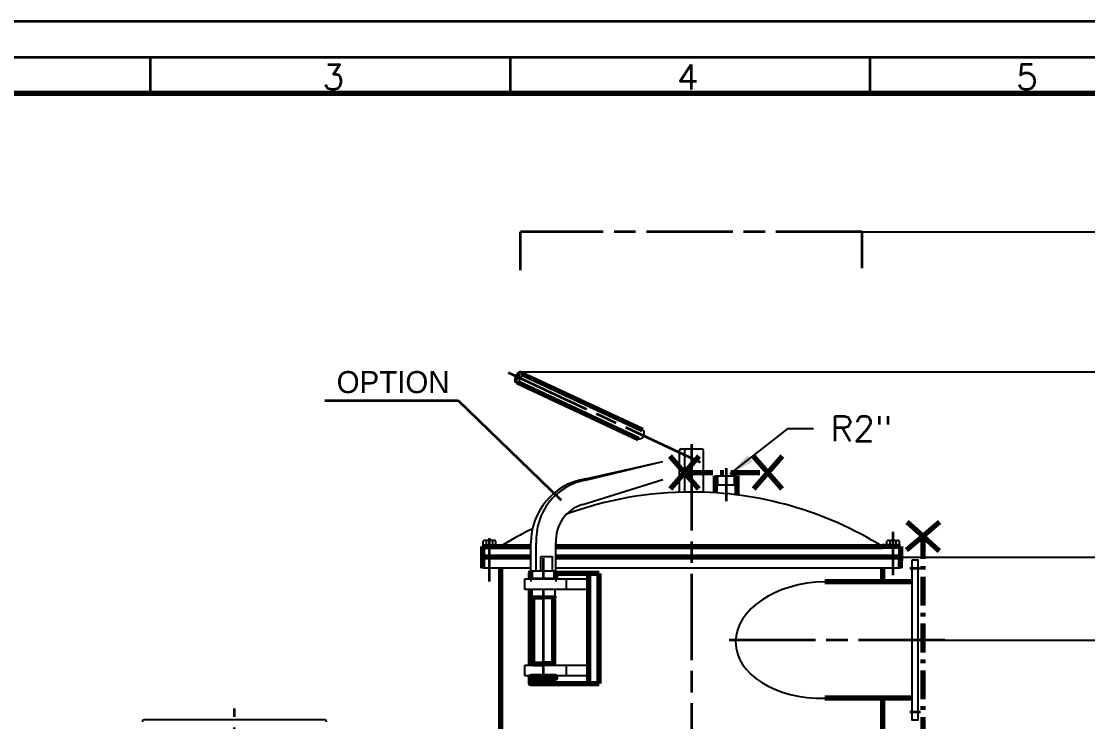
# Model space of a CAD drawing. Extents: x 0 to 11880, y 0 to 8400.
# Drawn here: x 1581 to 4546, y 6453 to 8400 of the extents above; entities that cross this region are included whole.
import ezdxf

# ---------------------------------------------------------------- set-up
doc = ezdxf.new("R2010")
doc.units = 0
doc.header["$LTSCALE"] = 20
for name, pattern in [('5', [0]), ('ACAD_ISO08W100', [36, 24, -3, 6, -3]), ('ACAD_ISO12W100', [21, 12, -3, 0, -3, 0, -3]), ('CENTER', [2, 1.25, -0.25, 0.25, -0.25]), ('ISO_10', [6.5, 4, -1, 0.5, -1])]:
    doc.linetypes.add(name, pattern=pattern)
doc.layers.get('0').update_dxf_attribs({"linetype": 'CONTINUOUS'})
doc.layers.get('DEFPOINTS').update_dxf_attribs({"linetype": 'CONTINUOUS'})
for name, color, linetype in [('AHL-CEN-35', 1, 'CENTER'), ('AHL-CON-35', 3, 'CONTINUOUS'), ('AHL-CON-70', 7, 'CONTINUOUS')]:
    doc.layers.add(name, color=color, linetype=linetype)
for name, color, linetype, lineweight in [('M_EQUIP_D1', 3, 'CONTINUOUS', 35), ('M_EQUIP_E3', 3, 'CONTINUOUS', 35), ('M_EQUIP_E7', 7, 'CONTINUOUS', 70), ('M_EQUIP_T13', 3, 'CONTINUOUS', 35)]:
    doc.layers.add(name, color=color, linetype=linetype, lineweight=lineweight)
doc.styles.add('S', font='simplex.shx', dxfattribs={"width": 0.8})
doc.styles.add('SIMPLEX', font='simplex.shx')
doc.styles.add('TXT', font='TXT')
doc.dimstyles.new('NORDIC', dxfattribs={"dimscale": 20, "dimtxt": 3.5, "dimasz": 3.5, "dimexe": 1.25, "dimexo": 0, "dimgap": 0.6, "dimtad": 0, "dimdec": 0, "dimdsep": 46, "dimtxsty": 'SIMPLEX', "dimcen": 0, "dimclrd": 3, "dimclre": 3, "dimclrt": 3, "dimadec": 0, "dimazin": 0, "dimtfac": 1, "dimtdec": 3, "dimtmove": 0, "dimatfit": 3, "dimfxl": 1, "dimtvp": 1, "dimtolj": 1, "dimtzin": 0, "dimarcsym": 0})

# ---------------------------------------------------------------- blocks, each defined once
blk = doc.blocks.new('*D11')
at = {"layer": 'DEFPOINTS', "color": 0, "linetype": 'Continuous', "lineweight": 25, "transparency": 16777216}
for p in [(2965.9, 7425.1), (5756, 7425.1), (3994, 4984.9)]:
    blk.add_point(p, dxfattribs=at)
at = {"layer": 'M_EQUIP_D1', "color": 3, "linetype": 'Continuous', "lineweight": -2, "transparency": 16777216}
for p, q in [((2965.9, 7425.1), (5781, 7425.1)), ((5756, 5054.9), (5756, 7355.1)), ((3994, 4984.9), (5781, 4984.9))]:
    blk.add_line(p, q, dxfattribs=at)
at = {"layer": 'M_EQUIP_D1', "color": 3, "linetype": 'Continuous', "lineweight": 25, "transparency": 16777216}
for points in [[(5744.4, 7355.1), (5767.7, 7355.1), (5756, 7425.1)], [(5744.4, 5054.9), (5767.7, 5054.9), (5756, 4984.9)]]:
    blk.add_solid(points, dxfattribs=at)
at = {"layer": 'M_EQUIP_D1', "color": 3, "linetype": 'Continuous', "transparency": 16777216, "insert": (5686, 6205), "char_height": 70, "attachment_point": 5, "rotation": 90, "style": 'SIMPLEX'}
blk.add_mtext('\\A1;~2440', dxfattribs=at)
blk = doc.blocks.new('*D12')
at = {"layer": 'DEFPOINTS', "color": 0, "linetype": 'Continuous', "lineweight": 25, "transparency": 16777216}
for p in [(4025, 6909.9), (5563.3, 6909.9), (3994, 4984.9)]:
    blk.add_point(p, dxfattribs=at)
at = {"layer": 'M_EQUIP_D1', "color": 3, "linetype": 'Continuous', "lineweight": -2, "transparency": 16777216}
for p, q in [((4025, 6909.9), (5588.3, 6909.9)), ((5563.3, 5054.9), (5563.3, 6839.9)), ((3994, 4984.9), (5588.3, 4984.9))]:
    blk.add_line(p, q, dxfattribs=at)
at = {"layer": 'M_EQUIP_D1', "color": 3, "linetype": 'Continuous', "lineweight": 25, "transparency": 16777216}
for points in [[(5551.6, 6839.9), (5575, 6839.9), (5563.3, 6909.9)], [(5551.6, 5054.9), (5575, 5054.9), (5563.3, 4984.9)]]:
    blk.add_solid(points, dxfattribs=at)
at = {"layer": 'M_EQUIP_D1', "color": 3, "linetype": 'Continuous', "transparency": 16777216, "insert": (5493.3, 5947.4), "char_height": 70, "attachment_point": 5, "rotation": 90, "style": 'SIMPLEX'}
blk.add_mtext('\\A1;1925', dxfattribs=at)
blk = doc.blocks.new('10202483')
at = {"layer": 'AHL-CEN-35', "linetype": 'CENTER'}
blk.add_line((-3, 0), (6, 0), dxfattribs=at)
at = {"layer": 'AHL-CON-70', "linetype": 'Continuous'}
for p, q in [((0, 18.5), (0, -18.5)), ((3, 18.5), (0, 18.5)), ((3, -18.5), (3, 18.5)), ((0, -18.5), (3, -18.5))]:
    blk.add_line(p, q, dxfattribs=at)
blk = doc.blocks.new('*D44')
at = {"layer": 'DEFPOINTS', "color": 0, "linetype": 'Continuous', "lineweight": 25, "transparency": 16777216}
for p in [(4149, 6679.9), (5364.2, 6679.9), (3994, 4984.9)]:
    blk.add_point(p, dxfattribs=at)
at = {"layer": 'M_EQUIP_D1', "color": 3, "linetype": 'Continuous', "lineweight": -2, "transparency": 16777216}
for p, q in [((4149, 6679.9), (5389.2, 6679.9)), ((5364.2, 5054.9), (5364.2, 6609.9)), ((3994, 4984.9), (5389.2, 4984.9))]:
    blk.add_line(p, q, dxfattribs=at)
at = {"layer": 'M_EQUIP_D1', "color": 3, "linetype": 'Continuous', "lineweight": 25, "transparency": 16777216}
for points in [[(5352.5, 6609.9), (5375.8, 6609.9), (5364.2, 6679.9)], [(5352.5, 5054.9), (5375.8, 5054.9), (5364.2, 4984.9)]]:
    blk.add_solid(points, dxfattribs=at)
at = {"layer": 'M_EQUIP_D1', "color": 3, "linetype": 'Continuous', "transparency": 16777216, "insert": (5294.2, 5832.4), "char_height": 70, "attachment_point": 5, "rotation": 90, "style": 'SIMPLEX'}
blk.add_mtext('\\A1;1695', dxfattribs=at)
blk = doc.blocks.new('*D35')
at = {"layer": 'DEFPOINTS', "color": 0, "linetype": 'Continuous', "lineweight": 25, "transparency": 16777216}
for p in [(3919, 7814.9), (5967.4, 7814.9), (3994, 4984.9)]:
    blk.add_point(p, dxfattribs=at)
at = {"layer": 'M_EQUIP_D1', "color": 3, "linetype": 'Continuous', "lineweight": -2, "transparency": 16777216}
for p, q in [((3919, 7814.9), (5992.4, 7814.9)), ((5967.4, 5054.9), (5967.4, 7744.9)), ((3994, 4984.9), (5992.4, 4984.9))]:
    blk.add_line(p, q, dxfattribs=at)
at = {"layer": 'M_EQUIP_D1', "color": 3, "linetype": 'Continuous', "lineweight": 25, "transparency": 16777216}
for points in [[(5955.8, 7744.9), (5979.1, 7744.9), (5967.4, 7814.9)], [(5955.8, 5054.9), (5979.1, 5054.9), (5967.4, 4984.9)]]:
    blk.add_solid(points, dxfattribs=at)
at = {"layer": 'M_EQUIP_D1', "color": 3, "linetype": 'Continuous', "transparency": 16777216, "insert": (5897.4, 6351), "char_height": 70, "attachment_point": 5, "rotation": 90, "style": 'SIMPLEX'}
blk.add_mtext('\\A1;SCREEN CYLINDER min.2830', dxfattribs=at)
blk = doc.blocks.new('A$C29D363F0')
at = {"color": 3, "linetype": 'Continuous', "lineweight": 35}
for p, q in [((97, 415), (97, 410)), ((147, 415), (147, 410)), ((197, 415), (197, 410))]:
    blk.add_line(p, q, dxfattribs=at)
for points in [[(594, 0), (0, 0), (0, 420), (594, 420)], [(589, 5), (15, 5), (15, 415), (589, 415)]]:
    blk.add_lwpolyline(points, close=True, dxfattribs=at)
at = {"color": 7, "linetype": 'Continuous', "lineweight": 70}
blk.add_lwpolyline([(584, 10), (20, 10), (20, 410), (584, 410)], close=True, dxfattribs=at)
at = {"color": 3, "linetype": 'Continuous', "lineweight": 35, "style": 'S'}
for s, p in [('3', (120.94, 410.51)), ('4', (170.21, 410.51)), ('5', (217.34, 410.51))]:
    blk.add_text(s, height=3.5, dxfattribs=at).set_placement(p)

msp = doc.modelspace()

# ---------------------------------------------------------------- linework, layer by layer
for p, q in [((1917.8, 6452.9), (1917.8, 6453.1)), ((2424.8, 6458.1), (1922.8, 6458.1)), ((2429.8, 6452.9), (2429.8, 6453.1))]:
    msp.add_line(p, q)
for centre, start, end in [((1922.8, 6453.1), 90, 180), ((2424.8, 6453.1), 0, 90)]:
    msp.add_arc(centre, 5, start, end)
at = {"layer": 'AHL-CEN-35', "color": 5, "linetype": 'ISO_10', "lineweight": 70}
for p, q in [((3424.1, 7145.8), (3656.8, 7145.8)), ((4088.2, 6385.6), (4088.2, 6968.3))]:
    msp.add_line(p, q, dxfattribs=at)
for points in [[(3464.3, 7100.6), (3424.6, 7145.8), (3384.8, 7191)], [(3464.3, 7191), (3424.6, 7145.8), (3384.8, 7100.6)], [(3696.6, 7191), (3656.8, 7145.8), (3617.1, 7100.6)], [(3696.6, 7100.6), (3656.8, 7145.8), (3617.1, 7191)], [(4134.2, 7007.1), (4088.2, 6968.3), (4042.3, 6929.4)], [(4043.8, 7008.9), (4088.2, 6968.3), (4132.7, 6927.7)]]:
    msp.add_lwpolyline(points, dxfattribs=at)
at = {"layer": 'AHL-CON-70', "linetype": 'Continuous'}
for p, q in [((3410.7, 7090.1), (3410.7, 7206.4)), ((3415.7, 7211.4), (3472.4, 7211.4)), ((3426, 7090.5), (3426, 7206.4)), ((3477.4, 7090.6), (3477.4, 7206.4)), ((3149.5, 7124.6), (3365, 7175.8)), ((3149.5, 7128.1), (3365, 7175.8)), ((3142.6, 7056.9), (3365, 7126.5)), ((3510.4, 7136.4), (3570.4, 7136.4)), ((3510.4, 7111.4), (3570.4, 7111.4)), ((2865.6, 6942.9), (2865.6, 6954.6)), ((2900.4, 6942.9), (2865.6, 6942.9)), ((2896.1, 6956.9), (2870, 6956.9)), ((2874.3, 6942.9), (2874.3, 6954.6)), ((2891.7, 6942.9), (2891.7, 6954.6)), ((2900.4, 6942.9), (2900.4, 6954.6)), ((2997.7, 6871.9), (2997.7, 6948.9)), ((3013, 6871.9), (3013, 6948.9)), ((3067.6, 6871.9), (3067.6, 6948.9)), ((3987.6, 6942.9), (3987.6, 6954.6)), ((3987.6, 6942.9), (4022.4, 6942.9)), ((3992, 6956.9), (4018.1, 6956.9)), ((3996.3, 6942.9), (3996.3, 6954.6)), ((4013.7, 6942.9), (4013.7, 6954.6)), ((4022.4, 6942.9), (4022.4, 6954.6)), ((3025.6, 6871.9), (3025.6, 6911.9)), ((3025.6, 6911.9), (3057.6, 6911.9)), ((3057.6, 6871.9), (3057.6, 6911.9)), ((2981, 6819.9), (2981, 6849.9)), ((2981, 6849.9), (3159.3, 6849.9)), ((2995.7, 6851.9), (3069.6, 6851.9)), ((2997.6, 6871.9), (3067.6, 6871.9)), ((3096.7, 6819.9), (3096.7, 6849.9)), ((3159.3, 6819.9), (3159.3, 6849.9)), ((3000.1, 6803.1), (3000.1, 6819.9)), ((3065.1, 6803.1), (3065.1, 6819.9)), ((3000.8, 6801.9), (3002.6, 6801.9)), ((3002.6, 6801.9), (3062.6, 6801.9)), ((3002.6, 6796.9), (3032.6, 6796.9)), ((3003.6, 6795.2), (3032.6, 6795.2)), ((3062.6, 6796.9), (3032.6, 6796.9)), ((3061.6, 6795.2), (3032.6, 6795.2)), ((3064.4, 6801.9), (3062.6, 6801.9)), ((2981, 6609.9), (3159.3, 6609.9)), ((2981, 6579.9), (2981, 6609.9)), ((3096.7, 6579.9), (3096.7, 6609.9)), ((3159.3, 6579.9), (3159.3, 6609.9))]:
    msp.add_line(p, q, dxfattribs=at)
at = {"layer": 'AHL-CON-70'}
for p, q in [((2997.7, 6879.9), (2863, 6879.9)), ((4025, 6879.9), (3067.6, 6879.9)), ((3159.3, 6819.9), (2981, 6819.9)), ((3000.1, 6803.1), (3000.8, 6801.9)), ((3065.1, 6803.1), (3064.4, 6801.9)), ((3159.3, 6579.9), (2981, 6579.9))]:
    msp.add_line(p, q, dxfattribs=at)
at = {"layer": 'AHL-CON-70', "linetype": 'Continuous'}
msp.add_lwpolyline([(4058, 6902.4), (4074, 6902.4), (4074, 6457.4), (4058, 6457.4)], close=True, dxfattribs=at)
for centre, radius, start, end in [((3415.7, 7206.4), 5, 90, 180), ((3431, 7206.4), 5, 90, 180), ((3472.4, 7206.4), 5, 0, 90), ((3178.8, 6949.3), 181.1, 99.3156, 180.1287), ((3181.2, 6959.1), 168.5, 100.8469, 183.4608), ((3171.4, 6956.9), 104.1, 106.0801, 184.3616), ((2870, 6951.7), 5.22, 33.5819, 146.4181), ((2883, 6939.5), 17.4, 59.9733, 120.0267), ((2896.1, 6951.7), 5.22, 33.5819, 146.4181), ((3992, 6951.7), 5.22, 33.5819, 146.4181), ((4005, 6939.5), 17.4, 59.9733, 120.0267), ((4018.1, 6951.7), 5.22, 33.5819, 146.4181)]:
    msp.add_arc(centre, radius, start, end, dxfattribs=at)
at = {"layer": 'AHL-CON-70'}
for centre, start, end in [((3444, 6085.4), 89.9975, 110.172), ((3444.1, 6085.4), 58.1419, 90.0025), ((3444, 6085.4), 116.056, 121.8581)]:
    msp.add_arc(centre, 1006, start, end, dxfattribs=at)
at = {"layer": 'AHL-CON-70', "linetype": 'Continuous', "extrusion": (0, 0, -1)}
for centre, major_axis, ratio in [((2959.6, 7411.9), (-5.8, -12.2), 0.286791), ((2962.7, 7410.5), (-7.1, -14.9), 0.439495)]:
    msp.add_ellipse(centre, major_axis=major_axis, ratio=ratio, dxfattribs=at)
at = {"layer": 'AHL-CON-70', "linetype": 'Continuous'}
for centre, major_axis, ratio, start_param, end_param in [((3302.9, 7251.8), (5.7, 12.2), 0.713719, 3.141593, 6.283185), ((3814.9, 6679.9), (247.9, 8.7), 0.652532, 1.547828, 4.68942)]:
    msp.add_ellipse(centre, major_axis=major_axis, ratio=ratio, start_param=start_param, end_param=end_param, dxfattribs=at)
at = {"layer": 'M_EQUIP_E3', "color": 3, "linetype": 'ACAD_ISO08W100', "lineweight": 35}
for p, q in [((2969, 7708.3), (2969, 7814.9)), ((3919, 7713.9), (3919, 7814.9)), ((2965.9, 7425.1), (2953.4, 7398.7)), ((3540.4, 7157.7), (3540.4, 7066.2)), ((4005, 6859.8), (4005, 6980.6)), ((4051.5, 6879.9), (4080.5, 6879.9)), ((4051.5, 6479.9), (4080.5, 6479.9))]:
    msp.add_line(p, q, dxfattribs=at)
at = {"layer": 'M_EQUIP_E3', "color": 3, "linetype": 'ACAD_ISO08W100', "lineweight": 35, "ltscale": 0.5}
for p, q in [((2934.7, 7423.6), (3468.9, 7174.3)), ((3444, 7224.2), (3444, 5071.7)), ((3032.6, 6577.6), (3032.6, 6932.3)), ((4149, 6679.9), (3529.7, 6679.9)), ((2173.8, 5386.5), (2173.8, 6489.3))]:
    msp.add_line(p, q, dxfattribs=at)
at = {"layer": 'M_EQUIP_E3', "linetype": 'Continuous'}
for p, q in [((2425.1, 7346.1), (2795.5, 7346.1)), ((2795.5, 7346.1), (3081.8, 7068.8))]:
    msp.add_line(p, q, dxfattribs=at)
at = {"layer": 'M_EQUIP_E3', "color": 3, "linetype": 'ACAD_ISO12W100', "lineweight": 35}
msp.add_line((2883, 6842.4), (2883, 6963.1), dxfattribs=at)
at = {"layer": 'M_EQUIP_E3', "color": 3, "linetype": 'ACAD_ISO08W100', "lineweight": 35, "ltscale": 0.5}
msp.add_lwpolyline([(3919, 7814.9), (2969, 7814.9)], dxfattribs=at)
at = {"layer": 'M_EQUIP_E7', "color": 7, "linetype": 'Continuous', "lineweight": 70}
for p, q in [((2972.2, 7420.9), (3308.6, 7264)), ((2960.7, 7396.5), (3297.2, 7239.6)), ((3510.4, 7136.4), (3510.4, 7089.2)), ((3570.4, 7136.4), (3570.4, 7083.5)), ((2997.6, 6851.9), (2997.6, 6871.9)), ((3067.6, 6851.9), (3067.6, 6871.9)), ((4058, 6841.8), (3814.9, 6841.8)), ((3002.6, 6796.9), (3002.6, 6801.9)), ((3002.6, 6796.9), (3003.6, 6795.2)), ((3003.6, 6615), (3003.6, 6795.2)), ((3062.6, 6796.9), (3061.6, 6795.2)), ((3061.6, 6615), (3061.6, 6795.2)), ((3062.6, 6796.9), (3062.6, 6801.9)), ((4058, 6517.9), (3814.9, 6517.9))]:
    msp.add_line(p, q, dxfattribs=at)
at = {"layer": 'M_EQUIP_E7', "linetype": '5'}
for p, q in [((3512.6, 7111.4), (3512.6, 7136.4)), ((3568.2, 7111.4), (3568.2, 7136.4)), ((2863, 6939.9), (2997.7, 6939.9)), ((3067.6, 6939.9), (3975.1, 6939.9)), ((4025, 6939.9), (3975, 6939.9)), ((4025, 6909.9), (4025, 6899.9)), ((3187.5, 6864.9), (3067.6, 6864.9)), ((3187.5, 6558.9), (3187.5, 6864.9)), ((2995.5, 6819.9), (2995.5, 6609.9)), ((3077.2, 6558.9), (3187.5, 6558.9))]:
    msp.add_line(p, q, dxfattribs=at)
at = {"layer": 'M_EQUIP_E7'}
for p, q in [((2863, 6939.9), (2863, 6909.9)), ((4025, 6939.9), (4025, 6909.9)), ((2863, 6909.9), (2863, 6879.9))]:
    msp.add_line(p, q, dxfattribs=at)
at = {"layer": 'M_EQUIP_E7', "linetype": 'Continuous'}
for p, q in [((4025, 6879.9), (4025, 6899.9)), ((2995.7, 6849.9), (2995.7, 6851.9)), ((2995.7, 6849.9), (3000.3, 6849.9)), ((3065, 6849.9), (3069.6, 6849.9)), ((3069.6, 6849.9), (3069.6, 6851.9)), ((3159.3, 6558.9), (3159.3, 6864.9)), ((3004.8, 6613.9), (3032.6, 6613.9)), ((3007.9, 6612.7), (3007.9, 6609.9)), ((3060.5, 6613.9), (3032.6, 6613.9)), ((3057.4, 6612.7), (3057.4, 6609.9)), ((3021.9, 6573.9), (3021.9, 6567.3)), ((3043.3, 6573.9), (3021.9, 6573.9)), ((3040.7, 6565.9), (3024.6, 6565.9)), ((3027.3, 6573.9), (3027.3, 6567.3)), ((3038, 6573.9), (3038, 6567.3)), ((3043.3, 6573.9), (3043.3, 6567.3))]:
    msp.add_line(p, q, dxfattribs=at)
at = {"layer": 'M_EQUIP_E7', "linetype": '5'}
for points in [[(2997.7, 6909.9), (2863, 6909.9)], [(4025, 6909.9), (3067.6, 6909.9)], [(2913, 6879.9), (2913, 5534.9)], [(3975, 6879.9), (3975, 6841.8)], [(2997.6, 6864.9), (2995.5, 6864.9), (2995.5, 6849.9)], [(2995.8, 6579.9), (2995.8, 6558.9), (3077.2, 6558.9)], [(3975, 6517.9), (3975, 6091.8)]]:
    msp.add_lwpolyline(points, dxfattribs=at)
at = {"layer": 'M_EQUIP_E7', "color": 7, "linetype": 'Continuous', "lineweight": 70}
msp.add_lwpolyline([(2997.4, 6573.9), (3067.4, 6573.9), (3067.4, 6578.9), (2997.4, 6578.9)], close=True, dxfattribs=at)
at = {"layer": 'M_EQUIP_E7', "linetype": 'Continuous'}
for centre, radius, start, end in [((3004.8, 6615), 1.14, 180, 270), ((3006.8, 6612.7), 1.14, 0, 90), ((3058.5, 6612.7), 1.14, 90, 180), ((3060.5, 6615), 1.14, 270, 0), ((3009, 6580.1), 1.14, 189.2052, 270), ((3024.6, 6569.3), 3.37, 217.3166, 322.6834), ((3032.6, 6577.4), 11.5, 242.1899, 297.8101), ((3040.7, 6569.3), 3.37, 217.3166, 322.6834), ((3056.3, 6580.1), 1.14, 270, 350.7948)]:
    msp.add_arc(centre, radius, start, end, dxfattribs=at)

# ---------------------------------------------------------------- block references
at = {"linetype": 'CENTER', "xscale": -1, "rotation": 270}
msp.add_blockref('10202483', (2883, 6939.9), dxfattribs=at)
at = {"linetype": 'CENTER', "rotation": 90}
msp.add_blockref('10202483', (4005, 6939.9), dxfattribs=at)
at = {"layer": 'M_EQUIP_E7', "lineweight": 35, "xscale": 20, "yscale": 20, "zscale": 20}
msp.add_blockref('A$C29D363F0', (0, 0), dxfattribs=at)

# ---------------------------------------------------------------- texts
at = {"layer": 'AHL-CON-35', "color": 3, "linetype": 'Continuous', "style": 'TXT'}
msp.add_text('OPTION', height=61.25, dxfattribs=at).set_placement((2457.9, 7366.4))
at = {"layer": 'M_EQUIP_T13', "color": 3, "linetype": 'Continuous', "insert": (3783.1, 7267.7), "char_height": 70, "attachment_point": 4, "style": 'SIMPLEX'}
msp.add_mtext(' R2"', dxfattribs=at)

# ---------------------------------------------------------------- dimensions: what is measured, and where the dimension line sits
at = {"layer": 'M_EQUIP_D1', "linetype": 'Continuous'}
for base, p2, text, picture, middle in [((5967.4, 7814.9), (3919, 7814.9), 'SCREEN CYLINDER min.<>', '*D35', (5967.4, 6351)), ((5756, 7425.1), (2965.9, 7425.1), '~<>', '*D11', (5756, 6205))]:
    dim = msp.add_linear_dim(base=base, p1=(3994, 4984.9), p2=p2, angle=90, text=text, dimstyle='NORDIC', dxfattribs=at)
    dim.commit()
    dim.dimension.update_dxf_attribs({"geometry": picture, "text_midpoint": middle, "dimtype": 160})
for base, p2, picture, middle in [((5563.3, 6909.9), (4025, 6909.9), '*D12', (5563.3, 5947.4)), ((5364.2, 6679.9), (4149, 6679.9), '*D44', (5364.2, 5832.4))]:
    dim = msp.add_linear_dim(base=base, p1=(3994, 4984.9), p2=p2, angle=90, dimstyle='NORDIC', dxfattribs=at)
    dim.commit()
    dim.dimension.update_dxf_attribs({"geometry": picture, "text_midpoint": middle, "dimtype": 160})

# ---------------------------------------------------------------- leaders
at = {"layer": 'M_EQUIP_D1', "color": 3, "linetype": 'Continuous'}
msp.add_leader([(3552.1, 7141.7), (3713.1, 7267.7), (3783.1, 7267.7)], dimstyle='NORDIC', override={"dimscale": 20}, dxfattribs=at)

doc.saveas('drawing.dxf')
